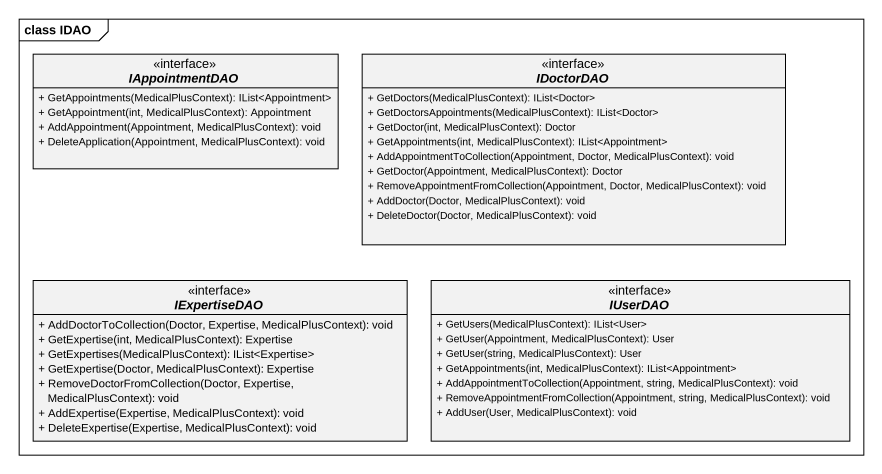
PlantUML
@startuml
mainframe class IDAO
hide circle
hide empty members
skinparam classAttributeIconSize 0
interface IAppointmentDAO {
  + GetAppointments(MedicalPlusContext): IList<Appointment>
  + GetAppointment(int, MedicalPlusContext): Appointment
  + AddAppointment(Appointment, MedicalPlusContext): void
  + DeleteApplication(Appointment, MedicalPlusContext): void
}
interface IDoctorDAO {
  + GetDoctors(MedicalPlusContext): IList<Doctor>
  + GetDoctorsAppointments(MedicalPlusContext): IList<Doctor>
  + GetDoctor(int, MedicalPlusContext): Doctor
  + GetAppointments(int, MedicalPlusContext): IList<Appointment>
  + AddAppointmentToCollection(Appointment, Doctor, MedicalPlusContext): void
  + GetDoctor(Appointment, MedicalPlusContext): Doctor
  + RemoveAppointmentFromCollection(Appointment, Doctor, MedicalPlusContext): void
  + AddDoctor(Doctor, MedicalPlusContext): void
  + DeleteDoctor(Doctor, MedicalPlusContext): void
}
interface IExpertiseDAO {
  + AddDoctorToCollection(Doctor, Expertise, MedicalPlusContext): void
  + GetExpertise(int, MedicalPlusContext): Expertise
  + GetExpertises(MedicalPlusContext): IList<Expertise>
  + GetExpertise(Doctor, MedicalPlusContext): Expertise
  + RemoveDoctorFromCollection(Doctor, Expertise, MedicalPlusContext): void
  + AddExpertise(Expertise, MedicalPlusContext): void
  + DeleteExpertise(Expertise, MedicalPlusContext): void
}
interface IUserDAO {
  + GetUsers(MedicalPlusContext): IList<User>
  + GetUser(Appointment, MedicalPlusContext): User
  + GetUser(string, MedicalPlusContext): User
  + GetAppointments(int, MedicalPlusContext): IList<Appointment>
  + AddAppointmentToCollection(Appointment, string, MedicalPlusContext): void
  + RemoveAppointmentFromCollection(Appointment, string, MedicalPlusContext): void
  + AddUser(User, MedicalPlusContext): void
}
@enduml
